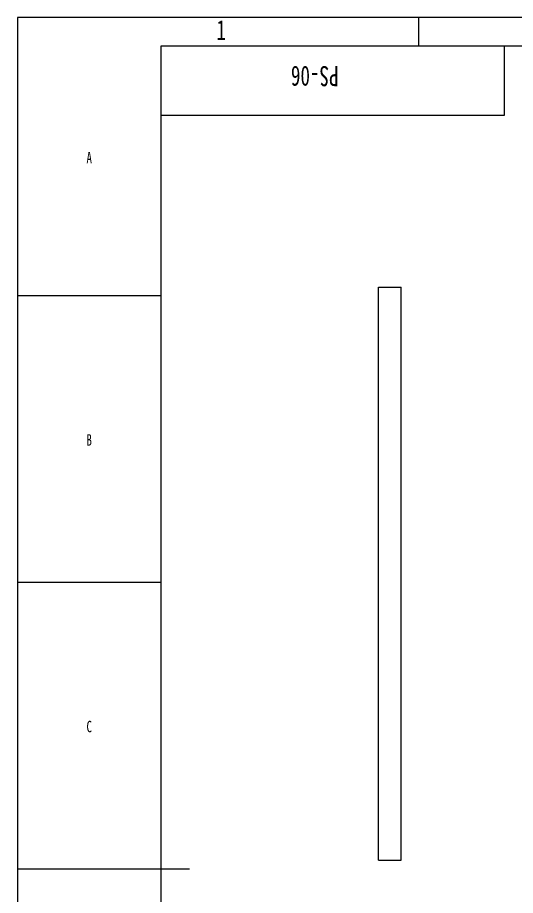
# Model space of a CAD drawing. Header units: millimetres. Extents: x 0 to 420, y 0 to 297.
# Drawn here: x 0 to 86.9, y 143.9 to 297 of the extents above; entities that cross this region are included whole.
import ezdxf

# ---------------------------------------------------------------- set-up
doc = ezdxf.new("R2010")
doc.units = ezdxf.units.MM
for name, color, linetype in [('10', 7, 'Continuous'), ('5', 7, 'Continuous'), ('9', 7, 'Continuous'), ('SLD-0', 7, 'Continuous')]:
    doc.layers.add(name, color=color, linetype=linetype)
doc.styles.add('SLDTEXTSTYLE2', font='TXT', dxfattribs={"width": 0.7})

msp = doc.modelspace()

# ---------------------------------------------------------------- linework, layer by layer
at = {"color": 7, "linetype": 'Continuous', "lineweight": 25}
for p, q in [((63, 249.98), (67, 249.98)), ((63, 150.02), (63, 249.98)), ((67, 150.02), (67, 249.98)), ((63, 213.077), (62.975, 213.077)), ((63, 210.568), (62.975, 210.568)), ((62.975, 208.155), (63, 208.155)), ((62.975, 208.061), (63, 208.061)), ((63, 207.244), (62.975, 207.244)), ((62.975, 206.49), (63, 206.49)), ((62.975, 206.49), (63, 206.49)), ((63, 201.283), (62.975, 201.283)), ((63, 199.226), (62.975, 199.226)), ((62.975, 198.332), (63, 198.332)), ((62.975, 196.414), (63, 196.414)), ((62.975, 196.401), (63, 196.401)), ((62.975, 196.372), (63, 196.372)), ((62.975, 196.349), (63, 196.349)), ((62.975, 196.327), (63, 196.327)), ((62.975, 196.308), (63, 196.308)), ((63, 194.97), (62.975, 194.97)), ((63, 150.02), (67, 150.02))]:
    msp.add_line(p, q, dxfattribs=at)
at = {"layer": '5'}
for p, q in [((70, 297), (70, 292)), ((0, 248.5), (25, 248.5)), ((0, 198.5), (25, 198.5))]:
    msp.add_line(p, q, dxfattribs=at)
at = {"layer": '5', "color": 7, "lineweight": 25}
for p, q in [((415, 292), (25, 292)), ((25, 292), (25, 5)), ((85, 280), (85, 292)), ((25, 280), (85, 280))]:
    msp.add_line(p, q, dxfattribs=at)
at = {"layer": '5', "lineweight": 25}
msp.add_line((0, 148.5), (30, 148.5), dxfattribs=at)
at = {"layer": '9', "color": 7}
for p, q in [((420, 297), (0, 297)), ((0, 297), (0, 0))]:
    msp.add_line(p, q, dxfattribs=at)

# ---------------------------------------------------------------- texts
at = {"layer": '10', "attachment_point": 2, "style": 'SLDTEXTSTYLE2'}
for s, insert, char_height in [('1', (35.544, 296.561), 3.5), ('A', (12.512, 273.566), 2), ('B', (12.512, 224.316), 2), ('C', (12.512, 174.316), 2)]:
    msp.add_mtext(s, dxfattribs=dict(at, insert=insert, char_height=char_height))
at = {"layer": 'SLD-0', "insert": (51.889, 285.023), "char_height": 3.5, "attachment_point": 2, "rotation": 180, "style": 'SLDTEXTSTYLE2'}
msp.add_mtext('PS-06', dxfattribs=at)

doc.saveas('drawing.dxf')
